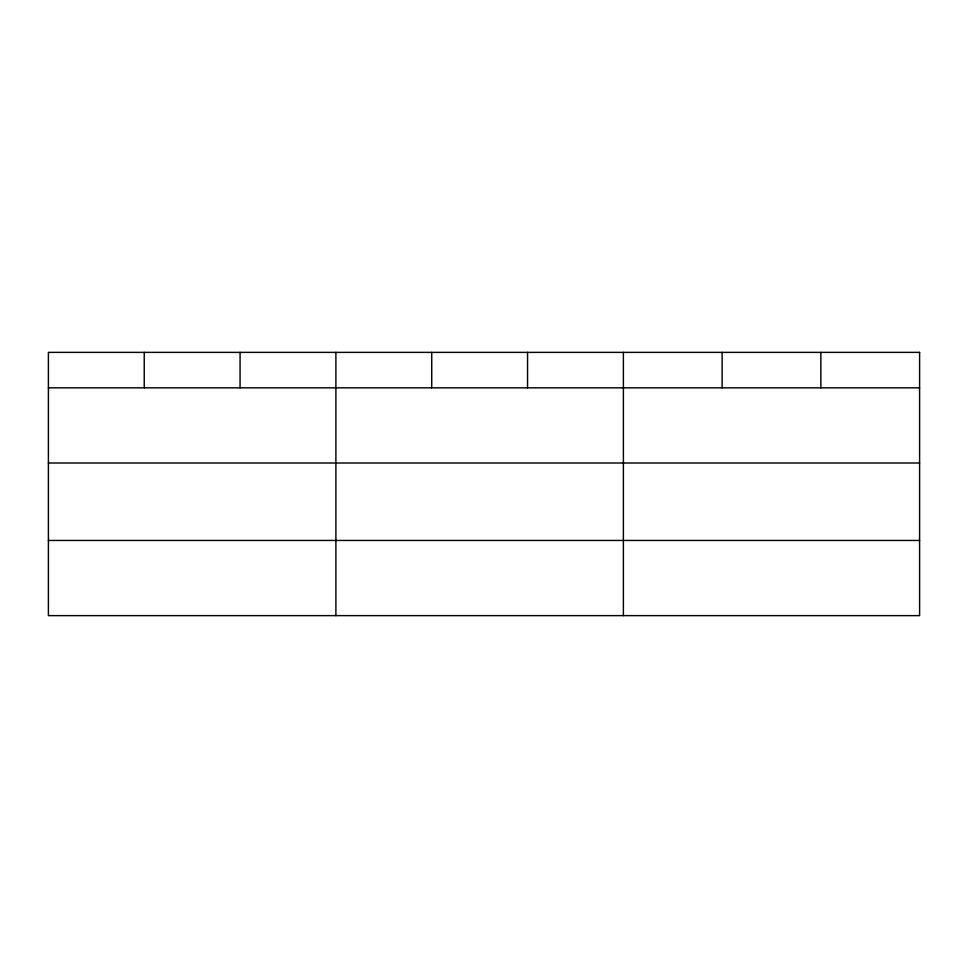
<?xml version="1.0" encoding="UTF-8"?>
<svg xmlns="http://www.w3.org/2000/svg" width="968" height="968" viewBox="0 0 968 968"><rect width="100%" height="100%" fill="white"/><g stroke="black" fill="none" stroke-linecap="round" stroke-linejoin="round"><path stroke-width="1.45" d="M48.4 387.829L919.6 387.829M48.4 463.006L919.6 463.006M48.4 540.446L919.6 540.446M820.864 352.376L820.864 387.829M722.128 352.376L722.128 387.829M623.392 352.376L623.392 615.624M527.56 352.376L527.56 387.829M431.728 352.376L431.728 387.829M335.896 352.376L335.896 615.624M240.064 352.376L240.064 387.829M144.232 352.376L144.232 387.829M919.6 352.376L48.4 352.376L48.4 615.624L919.6 615.624L919.6 352.376"/></g></svg>
